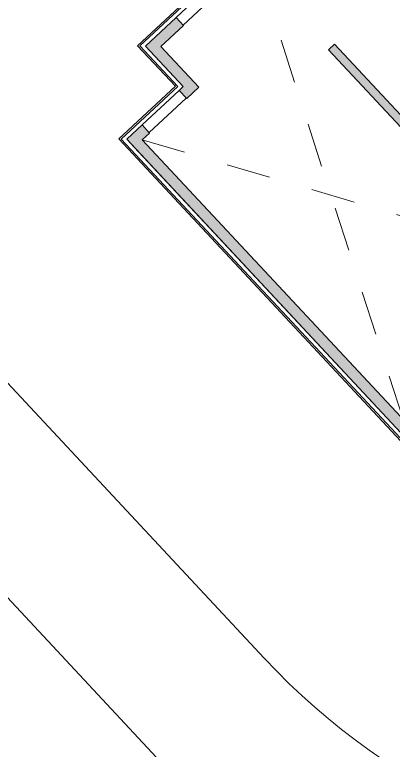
# Model space of a CAD drawing. Header units: millimetres. Extents: x -71377 to 516042, y -145869 to 441446.
# Drawn here: x 242137 to 248998, y 91128 to 104461 of the extents above; entities that cross this region are included whole.
import ezdxf

# ---------------------------------------------------------------- set-up
doc = ezdxf.new("R2010")
doc.units = ezdxf.units.MM
doc.header["$LTSCALE"] = 1000
doc.linetypes.add('_점선_S_', pattern=[1.6, 0.8, -0.8])
for name, color, linetype, lineweight in [('06', 6, 'Continuous', 5), ('A-fnsh', 5, 'Continuous', 5), ('A-hat', 251, 'Continuous', 5), ('A-insu', 251, 'Continuous', 5), ('A_bwall', 3, 'Continuous', 5), ('A_cwall', 2, 'Continuous', 5), ('A_fnsh-4', 4, 'Continuous', 5), ('AA_오픈', 8, '_점선_S_', 5), ('조경라인_dwg', 8, 'Continuous', 5)]:
    doc.layers.add(name, color=color, linetype=linetype, lineweight=lineweight)

# ---------------------------------------------------------------- blocks, each defined once
blk = doc.blocks.new('조경라인_dwg-6847807-지반층 배치도')
at = {"layer": '06'}
blk.add_line((246657, 92801), (240198, 99727), dxfattribs=at)
blk.add_arc((255799, 101326), 12500, 223, 312.9998, dxfattribs=at)

msp = doc.modelspace()

# ---------------------------------------------------------------- hatches: boundary and pattern name
at = {"layer": 'A-hat'}
for points in [[(244641.6, 103747.1), (245197.4, 104265.4), (245061, 104411.7), (244505.2, 103893.4), (244537.4, 103858.8)], [(245190.6, 103158.3), (245336.9, 103294.7), (244787.9, 103883.5), (244641.6, 103747.1)], [(249574, 101947.5), (249683.7, 102049.8), (247930.9, 103929.4), (247821.2, 103827.1)], [(245253.9, 102943.9), (245473.3, 103148.5), (245336.9, 103294.7), (245117.5, 103090.1), (245190.6, 103011.7)], [(244303.1, 102057.3), (244581, 102316.4), (244444.6, 102462.7), (244166.7, 102203.5), (244175.9, 102193.7)], [(250055.8, 95888.3), (250202, 96024.7), (244449.4, 102193.7), (244303.1, 102057.3), (249931.5, 96021.5)]]:
    msp.add_hatch(color=256, dxfattribs=at).paths.add_polyline_path(points)

# ---------------------------------------------------------------- linework, layer by layer
at = {"layer": 'A-fnsh'}
msp.add_line((249838, 85498.6), (222233.2, 115101.2), dxfattribs=at)
at = {"layer": 'A-insu'}
for p, q in [((244166.7, 102203.5), (244444.6, 102462.7)), ((250679.8, 95219.1), (244166.7, 102203.5))]:
    msp.add_line(p, q, dxfattribs=at)
at = {"layer": 'A_bwall'}
for p, q in [((245733.9, 105039.1), (245061, 104411.7)), ((245190.6, 104272.7), (245863.4, 104900.2)), ((245117.5, 103090.1), (244444.6, 102462.7)), ((244574.2, 102323.7), (245247, 102951.2))]:
    msp.add_line(p, q, dxfattribs=at)
at = {"layer": 'A_cwall'}
for p, q in [((245061, 104411.7), (244505.2, 103893.4)), ((245197.4, 104265.4), (245061, 104411.7)), ((244787.9, 103883.5), (245197.4, 104265.4)), ((244505.2, 103893.4), (245190.6, 103158.3)), ((245473.3, 103148.5), (244787.9, 103883.5)), ((247930.9, 103929.4), (247821.2, 103827.1)), ((249683.7, 102049.8), (247930.9, 103929.4)), ((247821.2, 103827.1), (249574, 101947.5)), ((245190.6, 103158.3), (245117.5, 103090.1)), ((245117.5, 103090.1), (245253.9, 102943.9)), ((245253.9, 102943.9), (245473.3, 103148.5)), ((244444.6, 102462.7), (244166.7, 102203.5)), ((244581, 102316.4), (244444.6, 102462.7)), ((244449.4, 102193.7), (244581, 102316.4)), ((244166.7, 102203.5), (244303.1, 102057.3)), ((250065.6, 96171), (244449.4, 102193.7)), ((244303.1, 102057.3), (250055.8, 95888.3))]:
    msp.add_line(p, q, dxfattribs=at)
at = {"layer": 'A_fnsh-4'}
for p, q in [((246312.9, 105715.8), (244363.9, 103898.3)), ((246311.4, 105673.4), (244406.3, 103896.8)), ((244363.9, 103898.3), (245049.3, 103163.3)), ((244406.3, 103896.8), (245091.7, 103161.8)), ((245049.3, 103163.3), (244025.4, 102208.5)), ((244067.8, 102207), (245091.7, 103161.8)), ((244025.4, 102208.5), (250627.1, 95129)), ((244067.8, 102207), (250628.6, 95171.4))]:
    msp.add_line(p, q, dxfattribs=at)
at = {"layer": 'AA_오픈'}
for p, q in [((249169.3, 97146.8), (246558.8, 105261.5)), ((244449.4, 102193.7), (251197.1, 100206.9))]:
    msp.add_line(p, q, dxfattribs=at)

# ---------------------------------------------------------------- block references
at = {"layer": '조경라인_dwg', "rotation": 8.537736462515947e-07}
msp.add_blockref('조경라인_dwg-6847807-지반층 배치도', (0, 0), dxfattribs=at)

doc.saveas('drawing.dxf')
